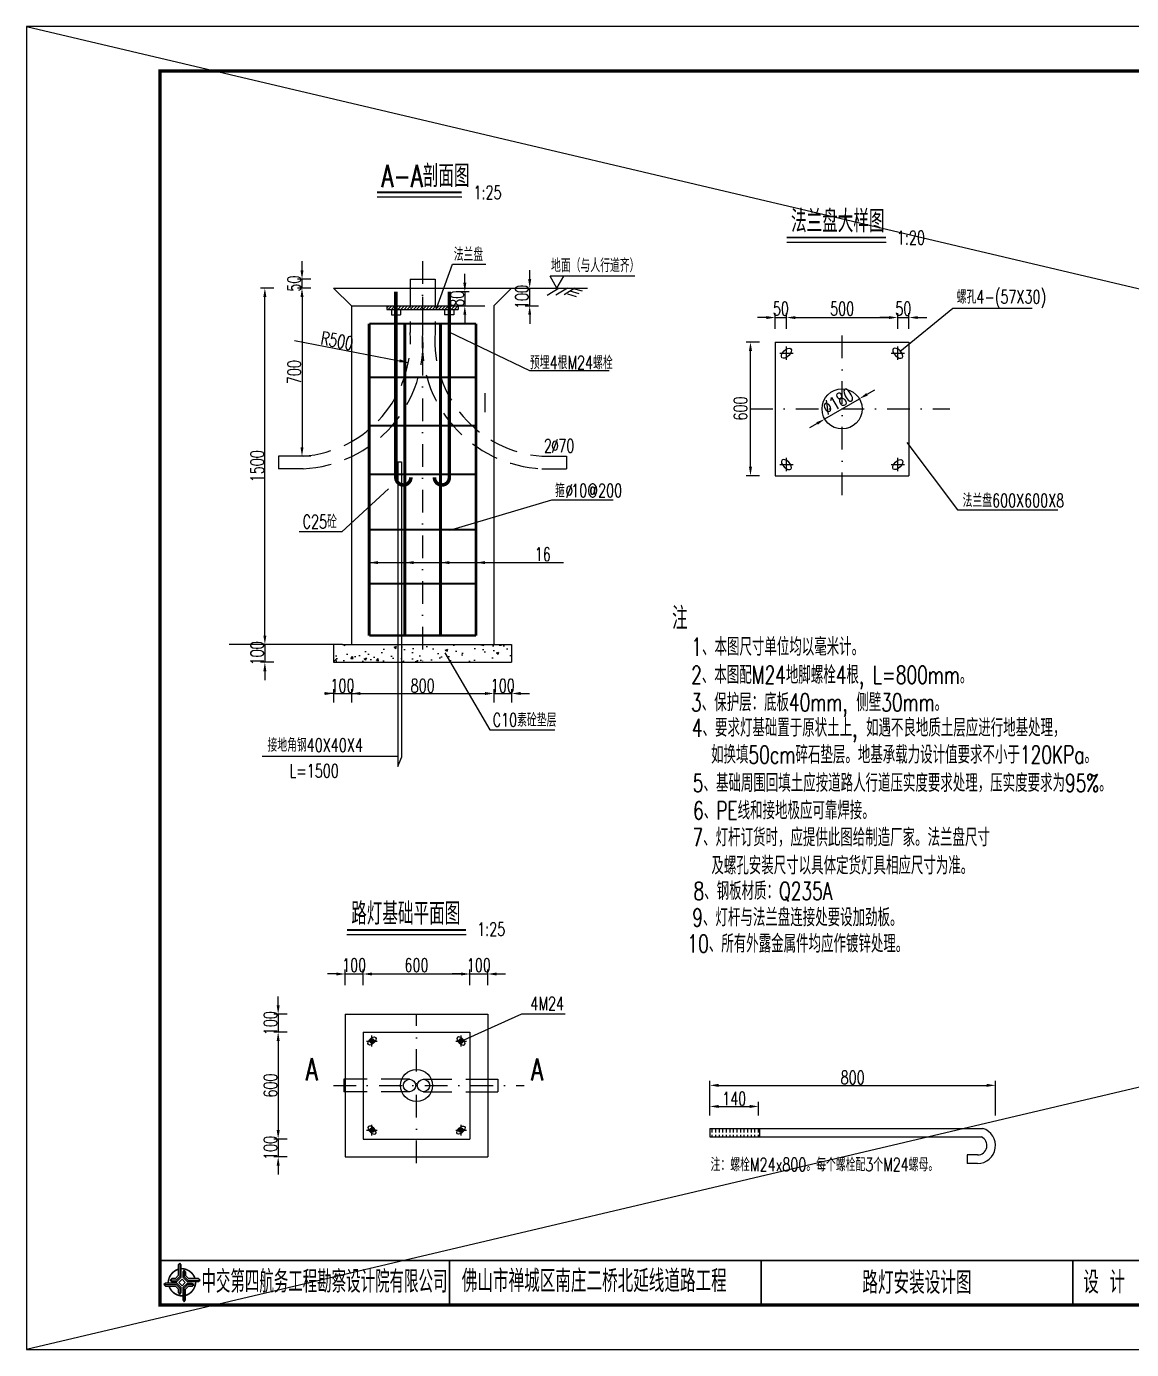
# Model space of a CAD drawing. Header units: millimetres. Extents: x 2 to 5882, y 1831 to 3462.
# Drawn here: x 2522.4 to 2770.6, y 1831 to 2128 of the extents above; entities that cross this region are included whole.
import ezdxf
from ezdxf.enums import TextEntityAlignment as Align

# ---------------------------------------------------------------- set-up
doc = ezdxf.new("R2010")
doc.units = ezdxf.units.MM
for name, pattern in [('CENTER', [50.8, 31.75, -6.35, 6.35, -6.35]), ('DASHDOT', [25.4, 12.7, -6.35, 0, -6.35]), ('DASHED', [19.05, 12.7, -6.35]), ('HIDDEN', [9.525, 6.35, -3.175])]:
    doc.linetypes.add(name, pattern=pattern)
for name, color, linetype in [('1', 4, 'Continuous'), ('2', 2, 'HIDDEN'), ('WZ1', 7, 'Continuous'), ('图框', 7, 'Continuous'), ('尺寸标注', 4, 'Continuous'), ('文字', 7, 'Continuous'), ('标注', 4, 'Continuous'), ('电', 4, 'Continuous')]:
    doc.layers.add(name, color=color, linetype=linetype)
doc.styles.get("Standard").update_dxf_attribs({"font": 'simplex1.shx', "width": 0.7, "bigfont": 'hztxt.shx'})
doc.dimstyles.new('比例1：200', dxfattribs={"dimtxt": 3, "dimasz": 2, "dimexe": 1, "dimexo": 1, "dimgap": 0.5, "dimtad": 1, "dimlfac": 20, "dimzin": 13, "dimdsep": 46, "dimtxsty": 'Standard', "dimcen": -0.09, "dimclrd": 256, "dimclre": 256, "dimclrt": 7, "dimaunit": 1, "dimadec": 0, "dimazin": 0, "dimtfac": 0.0005, "dimtix": 1, "dimtmove": 2, "dimatfit": 3, "dimfxl": 0, "dimtolj": 1, "dimtzin": 13, "dimarcsym": 0})

# ---------------------------------------------------------------- blocks, each defined once
blk = doc.blocks.new('series')
at = {"width": 0.75}
for tag, height, p in [('页码', 4, (-35, -19)), ('图名', 5, (-220, -282)), ('图号', 5, (-20, -282))]:
    blk.add_attdef(tag, text='', height=height, dxfattribs=at).set_placement(p, align=Align.MIDDLE_CENTER)
blk = doc.blocks.new('tb')
at = {"lineweight": -3}
h = blk.add_hatch(color=256, dxfattribs=at)
h.paths.add_polyline_path([(-1.23, -0.13), (-3.78, -0.14), (-4.14, -0.41), (-1.4, -0.44), (-0.56, -1.24), (-0.54, -2.62), (-0.27, -2.2), (-0.26, -1.06)])
h.paths.add_polyline_path([(0.13, -1.08), (0.14, -3.86), (0.41, -4.26), (0.44, -1.24), (1.25, -0.43), (2.66, -0.43), (2.26, -0.16), (1.07, -0.15)])
h.paths.add_polyline_path([(1.08, 0.3), (3.62, 0.3), (4.02, 0.56), (1.25, 0.57), (0.43, 1.39), (0.43, 2.8), (0.16, 2.41), (0.15, 1.24)])
h.paths.add_polyline_path([(-0.28, 1.21), (-0.28, 3.99), (-0.56, 4.39), (-0.57, 1.41), (-1.38, 0.6), (-2.74, 0.56), (-2.33, 0.3), (-1.2, 0.29)])
for p, q in [((-0.56, 4.39), (-0.57, 1.41)), ((-1.38, 0.6), (-2.74, 0.56)), ((-0.57, 1.41), (-1.38, 0.6)), ((0.43, 2.8), (0.43, 1.39)), ((0.43, 1.39), (1.25, 0.57)), ((1.25, 0.57), (4.02, 0.56)), ((-4.14, -0.41), (-1.4, -0.44)), ((-1.4, -0.44), (-0.56, -1.24)), ((-0.56, -1.24), (-0.54, -2.62)), ((0.41, -4.26), (0.44, -1.24)), ((0.44, -1.24), (1.25, -0.43)), ((1.25, -0.43), (2.66, -0.43))]:
    blk.add_line(p, q, dxfattribs=at)
at = {"lineweight": -3, "const_width": 0.35, "flags": 128}
for points in [[(-0.9, 3.02, 0.324167), (-3.16, -0.14)], [(2.88, 0.92, 0.324403), (-0.24, 3.15)], [(0.75, -2.86, 0.325418), (3.02, 0.26)], [(-2.98, -0.76, 0.322976), (0.14, -2.98)]]:
    blk.add_lwpolyline(points, format="xyb", dxfattribs=at)
at = {"lineweight": -3, "flags": 128}
for points in [[(-0.9, 3.99), (-0.9, 1.58), (-1.53, 0.91), (-2.34, 0.91), (-2.74, 0.56), (-2.33, 0.3), (-1.2, 0.29), (-0.28, 1.21), (-0.28, 3.99), (-0.56, 4.39)], [(-0.04, 0.77), (0.68, 0.04), (-0.04, -0.69), (-0.77, 0.05)], [(3.62, 0.92), (1.43, 0.92), (0.77, 1.54), (0.77, 2.38), (0.43, 2.8), (0.16, 2.41), (0.15, 1.24), (1.08, 0.3), (3.62, 0.3), (4.02, 0.56)], [(-3.73, -0.76), (-1.54, -0.76), (-0.89, -1.39), (-0.89, -2.21), (-0.54, -2.62), (-0.27, -2.2), (-0.26, -1.06), (-1.23, -0.13), (-3.78, -0.14), (-4.14, -0.41)], [(0.75, -3.85), (0.75, -1.43), (1.4, -0.78), (2.26, -0.78), (2.66, -0.43), (2.26, -0.16), (1.07, -0.15), (0.13, -1.08), (0.14, -3.86), (0.41, -4.26)]]:
    blk.add_lwpolyline(points, close=True, dxfattribs=at)
blk = doc.blocks.new('DIM')
at = {"layer": '尺寸标注', "ltscale": 0.01}
blk.add_solid([(-1, -0.17), (-1, 0.17), (0, 0)], dxfattribs=at)
blk = doc.blocks.new('*D204')
at = {"layer": 'DEFPOINTS', "color": 0}
for p in [(2709.45, 2044.38), (2701.67, 2039.84)]:
    blk.add_point(p, dxfattribs=at)
at = {"layer": '标注', "lineweight": -2}
for p, q in [((2711.17, 2045.39), (2712.9, 2046.39)), ((2701.67, 2039.84), (2709.45, 2044.38)), ((2699.94, 2038.84), (2698.22, 2037.83))]:
    blk.add_line(p, q, dxfattribs=at)
at = {"layer": '标注'}
for points in [[(2711.01, 2045.67), (2711.34, 2045.1), (2709.45, 2044.38)], [(2699.78, 2039.12), (2700.11, 2038.55), (2701.67, 2039.84)]]:
    blk.add_solid(points, dxfattribs=at)
at = {"layer": '标注', "color": 7, "insert": (2704.6, 2043.8), "char_height": 3, "attachment_point": 5, "rotation": 30.2522}
blk.add_mtext('\\A1;∅180', dxfattribs=at)

msp = doc.modelspace()

# ---------------------------------------------------------------- hatches: boundary and pattern name
h = msp.add_hatch()
h.set_pattern_fill('ANSI31', scale=1.6, angle=360, style=0)
h.set_pattern_definition([(45, (2968.70642, 1449.86777), (-0.141421356, 0.141421356), [])])
h.paths.add_polyline_path([(2599.9641, 1900.2123), (2599.9641, 1900.7123, 0.414213562), (2599.4641, 1900.2123)])
h.paths.add_polyline_path([(2600.4641, 1900.2123, 0.414213562), (2599.9641, 1900.7123), (2599.9641, 1900.2123)])
h.paths.add_polyline_path([(2600.4641, 1900.2123), (2599.9641, 1900.2123), (2599.9641, 1899.7123, 0.414213562)])
h.paths.add_polyline_path([(2599.9641, 1899.7123), (2599.9641, 1900.2123), (2599.4641, 1900.2123, 0.414213562)])
h = msp.add_hatch()
h.set_pattern_fill('ANSI31', scale=1.6, angle=360, style=0)
h.set_pattern_definition([(135, (2251.22178, 1449.86777), (0.141421356, 0.141421356), [])])
h.paths.add_polyline_path([(2619.9641, 1900.7123, -0.414213562), (2620.4641, 1900.2123), (2619.9641, 1900.2123)])
h.paths.add_polyline_path([(2619.9641, 1900.7123), (2619.9641, 1900.2123), (2619.4641, 1900.2123, -0.414213562)])
h.paths.add_polyline_path([(2619.4641, 1900.2123), (2619.9641, 1900.2123), (2619.9641, 1899.7123, -0.414213562)])
h.paths.add_polyline_path([(2619.9641, 1900.2123), (2620.4641, 1900.2123, -0.414213562), (2619.9641, 1899.7123)])
h = msp.add_hatch()
h.set_pattern_fill('ANSI31', scale=1.6, angle=360, style=0)
h.set_pattern_definition([(315, (2968.70642, 2330.55683), (-0.141421356, -0.141421356), [])])
h.paths.add_polyline_path([(2599.9641, 1879.7123, -0.414213562), (2599.4641, 1880.2123), (2599.9641, 1880.2123)])
h.paths.add_polyline_path([(2599.9641, 1879.7123), (2599.9641, 1880.2123), (2600.4641, 1880.2123, -0.414213562)])
h.paths.add_polyline_path([(2600.4641, 1880.2123), (2599.9641, 1880.2123), (2599.9641, 1880.7123, -0.414213562)])
h.paths.add_polyline_path([(2599.9641, 1880.2123), (2599.4641, 1880.2123, -0.414213562), (2599.9641, 1880.7123)])
h = msp.add_hatch()
h.set_pattern_fill('ANSI31', scale=1.6, angle=360, style=0)
h.set_pattern_definition([(225, (2251.22178, 2330.55683), (0.141421356, -0.141421356), [])])
h.paths.add_polyline_path([(2619.9641, 1879.7123, 0.414213562), (2620.4641, 1880.2123), (2619.9641, 1880.2123)])
h.paths.add_polyline_path([(2619.9641, 1879.7123), (2619.9641, 1880.2123), (2619.4641, 1880.2123, 0.414213562)])
h.paths.add_polyline_path([(2619.4641, 1880.2123), (2619.9641, 1880.2123), (2619.9641, 1880.7123, 0.414213562)])
h.paths.add_polyline_path([(2619.9641, 1880.2123), (2620.4641, 1880.2123, 0.414213562), (2619.9641, 1880.7123)])
h = msp.add_hatch()
h.set_pattern_fill('ACAD_ISO02W100', scale=0.16, angle=450, style=0)
h.set_pattern_definition([(90, (2931.5877, 1370.8594), (-0.8, 1e-15), [1.92, -0.48])])
h.paths.add_polyline_path([(2687.03156, 1878.68032), (2687.03156, 1880.60032), (2675.83156, 1880.60032), (2675.83156, 1878.68032)])
at = {"layer": '尺寸标注'}
h = msp.add_hatch(dxfattribs=at)
h.set_pattern_fill('ANSI31', scale=4, angle=360, style=0)
h.set_pattern_definition([(45, (2974.0829, 1447.05853), (-0.3535534, 0.3535534), [])])
h.paths.add_polyline_path([(2608.5406, 2064.43125), (2608.5406, 2065.23125), (2605.3406, 2065.23125), (2605.3406, 2064.43125)])
h.paths.add_polyline_path([(2611.3406, 2064.43125), (2611.3406, 2065.23125), (2608.5406, 2065.23125), (2608.5406, 2064.43125)])
h.paths.add_polyline_path([(2614.1406, 2064.43125), (2614.1406, 2065.23125), (2611.3406, 2065.23125), (2611.3406, 2064.43125)])
h.paths.add_polyline_path([(2617.3406, 2064.43125), (2617.3406, 2065.23125), (2614.1406, 2065.23125), (2614.1406, 2064.43125)])
h.paths.add_polyline_path([(2619.3406, 2064.43125), (2619.3406, 2065.23125), (2617.3406, 2065.23125), (2617.3406, 2064.43125)])
h.paths.add_polyline_path([(2603.3406, 2065.23125), (2603.3406, 2064.43125), (2605.3406, 2064.43125), (2605.3406, 2065.23125)])
h = msp.add_hatch(dxfattribs=at)
h.set_pattern_fill('AR-CONC', scale=0.8, angle=360, style=0)
h.set_pattern_definition([(50, (2974.083, 1431.9484), (5.73808, -0.502017), [0.6, -6.6]), (355, (2974.083, 1431.9484), (-1.11001, 6.017537), [0.48, -5.28]), (100.4514, (2974.561, 1431.9066), (4.628075, 5.515516), [0.50992, -5.609137]), (46.1842, (2974.083, 1433.5484), (8.53793, -1.32415), [0.9, -9.9]), (96.6356, (2974.794, 1433.438), (7.4773, 7.79294), [0.76488, -8.4137]), (351.1842, (2974.083, 1433.548), (7.4773, 7.79295), [0.72, -7.92]), (21, (2974.883, 1433.1484), (4.775256, -3.22095), [0.6, -6.6]), (326, (2974.883, 1433.1484), (1.946523, 5.8012), [0.48, -5.28]), (71.4514, (2975.281, 1432.88), (6.72178, 2.580244), [0.50992, -5.609137]), (37.5, (2974.083, 1431.9484), (0.097279, 2.663151), [0, -5.216, 0, -5.36, 0, -5.3]), (7.5, (2974.083, 1431.9484), (2.104556, 3.155294), [0, -3.056, 0, -5.096, 0, -2.02]), (327.5, (2972.299, 1431.9484), (4.2705795, -0.180439), [0, -2, 0, -6.24, 0, -8.28]), (317.5, (2971.499, 1431.9484), (4.66549, 0.80084), [0, -2.6, 0, -4.144, 0, -5.88])])
edge = h.paths.add_edge_path()
edge.add_line((2591.3406, 1989.23125), (2591.3406, 1985.23125))
edge.add_line((2591.3406, 1985.23125), (2631.3406, 1985.23125))
edge.add_line((2631.3406, 1989.23125), (2631.3406, 1985.23125))
edge.add_line((2593.3406, 1989.23125), (2631.3406, 1989.23125))

# ---------------------------------------------------------------- linework, layer by layer
for p, q in [((2601.11544, 2089.72617), (2620.11517, 2089.72617)), ((2693.12569, 2079.55762), (2715.41683, 2079.55762)), ((2594.34633, 1924.12167), (2621.09356, 1924.12167))]:
    msp.add_line(p, q)
at = {"color": 7}
for p, q in [((2643.03992, 2071.87778), (2639.98699, 2071.87778)), ((2641.51346, 2069.23386), (2639.98699, 2071.87778)), ((2641.51346, 2069.23386), (2643.03992, 2071.87778)), ((2658.99947, 2071.87778), (2643.03992, 2071.87778)), ((2629.3406, 2069.23125), (2648.40255, 2069.23125)), ((2593.3406, 1989.23125), (2567.91879, 1989.23125))]:
    msp.add_line(p, q, dxfattribs=at)
at = {"color": 7, "linetype": 'CENTER'}
for p, q in [((2693.05881, 2053.11137), (2693.05881, 2056.11137)), ((2718.05881, 2053.11137), (2718.05881, 2056.11137)), ((2691.55881, 2054.61137), (2694.55881, 2054.61137)), ((2716.55881, 2054.61137), (2719.55881, 2054.61137)), ((2691.55881, 2029.61137), (2694.55881, 2029.61137)), ((2693.05881, 2028.11137), (2693.05881, 2031.11137)), ((2716.55881, 2029.61137), (2719.55881, 2029.61137)), ((2718.05881, 2028.11137), (2718.05881, 2031.11137)), ((2599.9641, 1899.0123), (2599.9641, 1901.4123)), ((2619.9641, 1899.0123), (2619.9641, 1901.4123)), ((2598.7641, 1900.2123), (2601.1641, 1900.2123)), ((2618.7641, 1900.2123), (2621.1641, 1900.2123)), ((2598.7641, 1880.2123), (2601.1641, 1880.2123)), ((2599.9641, 1879.0123), (2599.9641, 1881.4123)), ((2618.7641, 1880.2123), (2621.1641, 1880.2123)), ((2619.9641, 1879.0123), (2619.9641, 1881.4123))]:
    msp.add_line(p, q, dxfattribs=at)
at = {"color": 7, "ltscale": 0.01}
msp.add_line((2625.3406, 2045.63125), (2625.3406, 2041.39608), dxfattribs=at)
msp.add_lwpolyline([(2942.36361, 1830.95317), (2942.36361, 2127.95317), (2522.36361, 2127.95317), (2522.36361, 1830.95317)], close=True)
for points, const_width in [([(2932.36361, 2117.95317), (2552.36361, 2117.95317), (2552.36361, 1840.95317), (2932.36361, 1840.95317), (2932.36361, 2117.95317)], 0.7), ([(2601.11369, 2090.72617), (2620.11517, 2090.72617)], 0.4), ([(2693.12394, 2080.55762), (2715.41683, 2080.55762)], 0.4), ([(2594.34459, 1925.12167), (2621.09356, 1925.12167)], 0.4), ([(2552.36361, 1850.95317), (2932.36361, 1850.95317)], 0.4)]:
    msp.add_lwpolyline(points, dxfattribs=dict(const_width=const_width))
at = {"layer": '1', "color": 7, "linetype": 'DASHED', "ltscale": 0.5}
for p, q in [((2608.5406, 2071.23125), (2608.5406, 2059.23125)), ((2614.1406, 2071.23125), (2614.1406, 2059.23125)), ((2608.3965, 1891.6123), (2597.9641, 1891.6123)), ((2611.53169, 1891.6123), (2621.9641, 1891.6123)), ((2608.3965, 1888.8123), (2597.9641, 1888.8123)), ((2611.53169, 1888.8123), (2621.9641, 1888.8123))]:
    msp.add_line(p, q, dxfattribs=at)
at = {"layer": '1', "color": 7}
for p, q in [((2608.5406, 2071.23125), (2614.1406, 2071.23125)), ((2591.3406, 2069.23125), (2629.3406, 2069.23125)), ((2595.3406, 2065.23125), (2591.3406, 2069.23125)), ((2611.3406, 2067.23125), (2611.3406, 2059.23125)), ((2627.3406, 2065.23125), (2631.3406, 2069.23125)), ((2595.3406, 2065.23125), (2595.3406, 1989.23125)), ((2595.3406, 2065.23125), (2625.3406, 2065.23125)), ((2603.3406, 2065.23125), (2603.3406, 2064.43125)), ((2603.3406, 2064.43125), (2619.3406, 2064.43125)), ((2604.31626, 2064.39953), (2604.31626, 2063.23125)), ((2606.40986, 2064.39953), (2606.40986, 2063.23125)), ((2616.27133, 2064.39953), (2616.27133, 2063.23125)), ((2618.36493, 2064.39953), (2618.36493, 2063.23125)), ((2619.3406, 2065.23125), (2619.3406, 2064.43125)), ((2627.3406, 2065.23125), (2627.3406, 1989.23125)), ((2604.31626, 2063.23125), (2606.40986, 2063.23125)), ((2618.36493, 2063.23125), (2616.27133, 2063.23125)), ((2690.55881, 2057.11137), (2690.55881, 2027.11137)), ((2690.55881, 2057.11137), (2720.55881, 2057.11137)), ((2720.55881, 2057.11137), (2720.55881, 2027.11137)), ((2578.99763, 2031.48067), (2578.99763, 2028.68067)), ((2584.5406, 2031.48067), (2578.99763, 2031.48067)), ((2638.1406, 2031.48067), (2643.68356, 2031.48067)), ((2643.68356, 2031.48067), (2643.68356, 2028.68067)), ((2584.5406, 2028.68067), (2578.99763, 2028.68067)), ((2605.80018, 2030.21354), (2605.80018, 1961.81421)), ((2605.80018, 2030.21354), (2606.58803, 2030.21354)), ((2606.58803, 2030.21354), (2606.58803, 1963.8412)), ((2638.1406, 2028.68067), (2643.68356, 2028.68067)), ((2690.55881, 2027.11137), (2720.55881, 2027.11137)), ((2593.3406, 1989.23125), (2631.3406, 1989.23125)), ((2591.3406, 1985.23125), (2631.3406, 1985.23125)), ((2605.80018, 1961.81421), (2606.58803, 1963.8412)), ((2593.9641, 1906.2123), (2593.9641, 1874.2123)), ((2593.9641, 1906.2123), (2625.9641, 1906.2123)), ((2625.9641, 1906.2123), (2625.9641, 1874.2123)), ((2597.9641, 1902.2123), (2597.9641, 1878.2123)), ((2597.9641, 1902.2123), (2621.9641, 1902.2123)), ((2621.9641, 1902.2123), (2621.9641, 1878.2123)), ((2593.67841, 1891.6123), (2593.67841, 1888.8123)), ((2628.24979, 1891.6123), (2628.24979, 1888.8123)), ((2675.83156, 1880.60032), (2737.19183, 1880.60032)), ((2675.83156, 1880.60032), (2675.83156, 1878.68032)), ((2687.03156, 1880.60032), (2687.03156, 1878.68032)), ((2597.9641, 1878.2123), (2621.9641, 1878.2123)), ((2675.83156, 1878.68032), (2736.84742, 1878.68032)), ((2675.83156, 1878.68032), (2736.84742, 1878.68032)), ((2593.9641, 1874.2123), (2625.9641, 1874.2123)), ((2735.97778, 1874.63355), (2733.65987, 1874.66296)), ((2733.65987, 1874.66296), (2733.65987, 1872.74296)), ((2735.97778, 1872.71355), (2733.65987, 1872.74296))]:
    msp.add_line(p, q, dxfattribs=at)
at = {"layer": '1', "color": 7, "linetype": 'ByBlock'}
for p, q in [((2591.3406, 1989.23125), (2591.3406, 1985.23125)), ((2631.3406, 1989.23125), (2631.3406, 1985.23125))]:
    msp.add_line(p, q, dxfattribs=at)
at = {"layer": '1', "color": 7, "linetype": 'Continuous', "ltscale": 0.5}
for p, q in [((2597.9641, 1891.6123), (2593.67841, 1891.6123)), ((2621.9641, 1891.6123), (2628.24979, 1891.6123)), ((2597.9641, 1888.8123), (2593.67841, 1888.8123)), ((2621.9641, 1888.8123), (2628.24979, 1888.8123))]:
    msp.add_line(p, q, dxfattribs=at)
at = {"layer": '1', "color": 1}
for points, const_width in [([(2605.3406, 2068.43125), (2605.3406, 2026.57732)], 0.8), ([(2617.3406, 2068.43125), (2617.3406, 2026.57732)], 0.8), ([(2599.3406, 2061.23125), (2599.3406, 1991.23125)], 0.64), ([(2599.3406, 2061.23125), (2623.3406, 2061.23125)], 0.48), ([(2607.3406, 2061.23125), (2607.3406, 1991.23125)], 0.64), ([(2615.3406, 2061.23125), (2615.3406, 1991.23125)], 0.64), ([(2623.3406, 2061.23125), (2623.3406, 1991.23125)], 0.64), ([(2599.3406, 2049.20967), (2623.3406, 2049.20967)], 0.48), ([(2599.3406, 2038.35911), (2623.3406, 2038.35911)], 0.48), ([(2599.3406, 2027.4072), (2623.3406, 2027.4072)], 0.48), ([(2599.3406, 2015.00641), (2623.3406, 2015.00641)], 0.48), ([(2599.3406, 2002.85502), (2623.3406, 2002.85502)], 0.48), ([(2599.3406, 1991.23125), (2623.3406, 1991.23125)], 0.48)]:
    msp.add_lwpolyline(points, dxfattribs=dict(at, const_width=const_width))
at = {"layer": '1', "color": 1, "const_width": 0.8}
for points in [[(2605.3406, 2026.83924, 1.039796914), (2608.69548, 2026.70828, 1.039796914)], [(2617.3406, 2026.83924, -1.039796914), (2613.98571, 2026.70828, -1.039796914)]]:
    msp.add_lwpolyline(points, format="xyb", dxfattribs=at)
at = {"layer": '1', "color": 7}
for centre, radius in [((2705.55881, 2042.11137), 4.5), ((2599.9641, 1900.2123), 0.5), ((2619.9641, 1900.2123), 0.5), ((2609.9641, 1890.2123), 3.6), ((2608.3965, 1890.2123), 1.4), ((2611.53169, 1890.2123), 1.4), ((2599.9641, 1880.2123), 0.5), ((2619.9641, 1880.2123), 0.5)]:
    msp.add_circle(centre, radius, dxfattribs=at)
at = {"layer": '1', "color": 7, "linetype": 'DASHED', "ltscale": 0.5}
for centre, radius, start, end in [((2583.21782, 2056.87127), 28.22162, 272.6864892, 4.7968569), ((2582.53725, 2057.46671), 26.06315, 274.408395, 3.8820483), ((2639.46337, 2056.87127), 28.22162, 175.2031431, 267.3135108), ((2640.14394, 2057.46671), 26.06315, 176.1179517, 265.591605)]:
    msp.add_arc(centre, radius, start, end, dxfattribs=at)
at = {"layer": '1', "color": 7}
for radius, end in [(4.03683, 72.4977823), (2.11683, 65.7434612)]:
    msp.add_arc((2735.97778, 1876.75037), radius, 270, end, dxfattribs=at)
for centre, major_axis in [((2693.05881, 2054.61137), (1.00763, 1.00763)), ((2718.05881, 2029.61137), (-1.00763, -1.00763)), ((2599.9641, 1900.2123), (0.8061, 0.8061)), ((2619.9641, 1880.2123), (-0.8061, -0.8061))]:
    msp.add_ellipse(centre, major_axis=major_axis, ratio=0.526315789, dxfattribs=at)
at = {"layer": '1', "color": 7, "extrusion": (0, 0, -1)}
for centre, major_axis in [((2718.05881, 2054.61137), (-1.00763, 1.00763)), ((2693.05881, 2029.61137), (1.00763, -1.00763)), ((2619.9641, 1900.2123), (-0.8061, 0.8061)), ((2599.9641, 1880.2123), (0.8061, -0.8061))]:
    msp.add_ellipse(centre, major_axis=major_axis, ratio=0.526315789, dxfattribs=at)
at = {"layer": '2', "linetype": 'DASHDOT', "ltscale": 0.4}
for p, q in [((2611.3406, 2075.23125), (2611.3406, 1985.46248)), ((2705.58274, 2022.72667), (2705.58274, 2060.19686)), ((2684.91974, 2042.12241), (2729.74342, 2042.12241)), ((2609.9641, 1872.81656), (2609.9641, 1906.28676)), ((2591.3011, 1890.2123), (2634.12477, 1890.2123))]:
    msp.add_line(p, q, dxfattribs=at)
at = {"layer": 'DEFPOINTS', "color": 7, "linetype": 'ByBlock'}
for p in [(2608.29459, 2053.4859), (2597.3406, 1985.93757), (2625.3406, 1985.93757), (2675.83156, 1880.60032)]:
    msp.add_point(p, dxfattribs=at)
at = {"layer": '图框', "const_width": 0.4}
for points in [[(2617.36361, 1850.95317), (2617.36361, 1840.95317)], [(2687.36361, 1840.95317), (2687.36361, 1850.95317)], [(2757.36361, 1840.95317), (2757.36361, 1850.95317)]]:
    msp.add_lwpolyline(points, dxfattribs=at)
at = {"layer": '尺寸标注'}
for p, q in [((2584.25393, 2073.23125), (2584.25393, 2075.23125)), ((2614.44837, 2064.61081), (2618.05134, 2074.56848)), ((2618.05134, 2074.56848), (2625.51354, 2074.56848)), ((2635.38768, 2071.23125), (2635.38768, 2073.23125)), ((2586.25393, 2071.23125), (2583.25393, 2071.23125)), ((2584.25393, 2069.23125), (2584.25393, 2071.23125)), ((2620.81815, 2070.43125), (2620.81815, 2072.43125)), ((2577.91077, 2069.23125), (2574.91077, 2069.23125)), ((2575.91077, 1991.23125), (2575.91077, 2067.23125)), ((2586.25393, 2069.23125), (2583.25393, 2069.23125)), ((2586.25393, 2069.23125), (2583.25393, 2069.23125)), ((2584.25393, 2067.23125), (2584.25393, 2033.48067)), ((2584.25393, 2067.23125), (2584.25393, 2065.23125)), ((2619.3406, 2068.43125), (2621.81815, 2068.43125)), ((2620.81815, 2068.43125), (2620.81815, 2065.23125)), ((2634.62403, 2069.23125), (2636.38768, 2069.23125)), ((2635.38768, 2065.23125), (2635.38768, 2069.23125)), ((2634.38768, 2065.23125), (2637.38768, 2065.23125)), ((2718.55578, 2054.99038), (2730.44702, 2064.74199)), ((2730.44702, 2064.74199), (2748.2758, 2064.74199)), ((2620.81815, 2063.23125), (2620.81815, 2061.23125)), ((2635.38768, 2063.23125), (2635.38768, 2061.23125)), ((2617.23376, 2059.38134), (2635.32824, 2050.73355)), ((2582.53725, 2057.46671), (2608.12877, 2052.53094)), ((2686.97524, 2057.11137), (2683.97524, 2057.11137)), ((2684.97524, 2028.11137), (2684.97524, 2056.11137)), ((2635.32824, 2050.73355), (2653.25587, 2050.73355)), ((2720.09848, 2034.53689), (2731.43715, 2019.44699)), ((2586.25393, 2031.48067), (2583.25393, 2031.48067)), ((2686.97524, 2027.11137), (2683.97524, 2027.11137)), ((2603.66505, 2024.19517), (2593.21612, 2014.52999)), ((2617.46137, 2014.9145), (2640.39804, 2021.70802)), ((2640.39804, 2021.70802), (2654.12742, 2021.70802)), ((2731.43715, 2019.44699), (2753.98321, 2019.44699)), ((2593.21612, 2014.52999), (2583.63733, 2014.52999)), ((2599.3406, 2007.60084), (2642.96416, 2007.60084)), ((2575.91077, 1991.23125), (2575.91077, 1993.23125)), ((2575.91077, 1989.23125), (2575.91077, 1985.23125)), ((2616.30682, 1987.37324), (2626.47204, 1970.08559)), ((2577.91077, 1985.23125), (2574.91077, 1985.23125)), ((2575.91077, 1983.23125), (2575.91077, 1981.23125)), ((2591.3406, 1978.21875), (2589.3406, 1978.21875)), ((2591.3406, 1979.21875), (2591.3406, 1976.21875)), ((2591.3406, 1978.21875), (2595.3406, 1978.21875)), ((2595.3406, 1979.21875), (2595.3406, 1976.21875)), ((2595.3406, 1978.21875), (2625.3406, 1978.21875)), ((2627.3406, 1979.21875), (2627.3406, 1976.21875)), ((2627.3406, 1979.21875), (2627.3406, 1976.21875)), ((2627.3406, 1978.21875), (2631.3406, 1978.21875)), ((2631.3406, 1979.21875), (2631.3406, 1976.21875)), ((2633.3406, 1978.21875), (2635.3406, 1978.21875)), ((2626.47204, 1970.08559), (2641.01654, 1970.08559)), ((2605.89908, 1964.04465), (2575.28575, 1964.04465)), ((2578.9008, 1908.2123), (2578.9008, 1910.2123)), ((2580.9008, 1906.2123), (2577.9008, 1906.2123)), ((2578.9008, 1906.2123), (2578.9008, 1902.2123)), ((2580.9008, 1902.2123), (2577.9008, 1902.2123)), ((2580.9008, 1902.2123), (2577.9008, 1902.2123)), ((2578.9008, 1900.2123), (2578.9008, 1880.2123)), ((2675.83156, 1883.52163), (2675.83156, 1891.25583)), ((2677.83156, 1890.25583), (2738.01461, 1890.25583)), ((2740.01461, 1883.52163), (2740.01461, 1891.25583)), ((2675.83156, 1883.52163), (2675.83156, 1886.52163)), ((2686.7877, 1883.52163), (2686.7877, 1886.52163)), ((2677.83156, 1885.52163), (2684.7877, 1885.52163)), ((2580.9008, 1878.2123), (2577.9008, 1878.2123)), ((2580.9008, 1878.2123), (2577.9008, 1878.2123)), ((2578.9008, 1878.2123), (2578.9008, 1874.2123)), ((2580.9008, 1874.2123), (2577.9008, 1874.2123)), ((2578.9008, 1872.2123), (2578.9008, 1870.2123))]:
    msp.add_line(p, q, dxfattribs=at)
at = {"layer": '尺寸标注', "color": 7}
for p, q in [((2642.03889, 2069.23125), (2639.31599, 2067.55894)), ((2643.84471, 2069.23125), (2641.27327, 2067.65196)), ((2645.56066, 2069.23329), (2643.13736, 2067.74498)), ((2643.88299, 2067.93102), (2645.84028, 2067.3729)), ((2644.44221, 2068.58216), (2646.3995, 2068.02404)), ((2645.18785, 2069.14027), (2647.14513, 2068.58216))]:
    msp.add_line(p, q, dxfattribs=at)
at = {"layer": '尺寸标注', "color": 7, "lineweight": 0, "ltscale": 0.01}
for p, q in [((2619.86249, 2065.23125), (2621.81815, 2065.23125)), ((2577.91077, 1989.23125), (2574.91077, 1989.23125)), ((2577.91077, 1989.23125), (2574.91077, 1989.23125))]:
    msp.add_line(p, q, dxfattribs=at)
at = {"layer": '文字'}
for points in [[(2584.09833, 1894.65969, 0, 0.7, 0), (2584.09833, 1892.65969, 0, 0, 0), (2584.09833, 1890.15969, 0, 0, 0), (2588.89516, 1890.15969, 0, 0, 0)], [(2640.29655, 1894.65969, 0, 0.7, 0), (2640.29655, 1892.65969, 0, 0, 0), (2640.29655, 1890.15969, 0, 0, 0), (2635.49973, 1890.15969, 0, 0, 0)]]:
    msp.add_lwpolyline(points, format="xyseb", dxfattribs=at)
at = {"layer": '标注'}
for p, q in [((2522.36361, 2127.95317), (3782.36361, 1830.95317)), ((3782.36361, 2127.95317), (2522.36361, 1830.95317)), ((2688.55881, 2062.60768), (2686.55881, 2062.60768)), ((2690.55881, 2060.10768), (2690.55881, 2063.60768)), ((2690.55881, 2062.60768), (2693.05881, 2062.60768)), ((2693.05881, 2060.10768), (2693.05881, 2063.60768)), ((2693.05881, 2060.10768), (2693.05881, 2063.60768)), ((2695.05881, 2062.60768), (2716.05881, 2062.60768)), ((2695.05881, 2062.60768), (2697.05881, 2062.60768)), ((2716.05881, 2062.60768), (2714.05881, 2062.60768)), ((2718.05881, 2060.10768), (2718.05881, 2063.60768)), ((2718.05881, 2060.10768), (2718.05881, 2063.60768)), ((2718.05881, 2062.60768), (2720.55881, 2062.60768)), ((2720.55881, 2060.10768), (2720.55881, 2063.60768)), ((2722.55881, 2062.60768), (2724.55881, 2062.60768)), ((2593.9641, 1912.75326), (2593.9641, 1916.25326)), ((2597.9641, 1912.75326), (2597.9641, 1916.25326)), ((2597.9641, 1912.75326), (2597.9641, 1916.25326)), ((2621.9641, 1912.75326), (2621.9641, 1916.25326)), ((2621.9641, 1912.75326), (2621.9641, 1916.25326)), ((2625.9641, 1912.75326), (2625.9641, 1916.25326)), ((2591.9641, 1915.25326), (2589.9641, 1915.25326)), ((2593.9641, 1915.25326), (2597.9641, 1915.25326)), ((2599.9641, 1915.25326), (2619.9641, 1915.25326)), ((2599.9641, 1915.25326), (2601.9641, 1915.25326)), ((2619.9641, 1915.25326), (2617.9641, 1915.25326)), ((2621.9641, 1915.25326), (2625.9641, 1915.25326)), ((2627.9641, 1915.25326), (2629.9641, 1915.25326)), ((2619.9641, 1900.2123), (2633.59722, 1906.33668)), ((2633.59722, 1906.33668), (2643.35946, 1906.33668))]:
    msp.add_line(p, q, dxfattribs=at)
for points in [[(2688.55881, 2062.94101), (2688.55881, 2062.27435), (2690.55881, 2062.60768)], [(2695.05881, 2062.94101), (2695.05881, 2062.27435), (2693.05881, 2062.60768)], [(2695.05881, 2062.94101), (2695.05881, 2062.27435), (2693.05881, 2062.60768)], [(2716.05881, 2062.94101), (2716.05881, 2062.27435), (2718.05881, 2062.60768)], [(2716.05881, 2062.94101), (2716.05881, 2062.27435), (2718.05881, 2062.60768)], [(2722.55881, 2062.94101), (2722.55881, 2062.27435), (2720.55881, 2062.60768)], [(2591.9641, 1915.5866), (2591.9641, 1914.91993), (2593.9641, 1915.25326)], [(2599.9641, 1915.5866), (2599.9641, 1914.91993), (2597.9641, 1915.25326)], [(2599.9641, 1915.5866), (2599.9641, 1914.91993), (2597.9641, 1915.25326)], [(2619.9641, 1915.5866), (2619.9641, 1914.91993), (2621.9641, 1915.25326)], [(2619.9641, 1915.5866), (2619.9641, 1914.91993), (2621.9641, 1915.25326)], [(2627.9641, 1915.5866), (2627.9641, 1914.91993), (2625.9641, 1915.25326)]]:
    msp.add_solid(points, dxfattribs=at)

# ---------------------------------------------------------------- block references
ref = msp.add_blockref('series', (2942.36361, 2127.95317))
ref.add_attrib('页码', '第  1  页    共  4  页', dxfattribs={"height": 4, "width": 0.7}).set_placement((2907.36361, 2108.95317), align=Align.MIDDLE_CENTER)
ref.add_attrib('图名', '路灯安装设计图', dxfattribs={"height": 5, "width": 0.7}).set_placement((2722.36361, 1845.95317), align=Align.MIDDLE_CENTER)
ref.add_attrib('图号', 'S7-7', dxfattribs={"height": 5, "width": 0.7}).set_placement((2922.36361, 1845.95317), align=Align.MIDDLE_CENTER)
at = {"lineweight": -3}
msp.add_blockref('tb', (2557.35934, 1845.95851), dxfattribs=at)
at = {"layer": '尺寸标注', "yscale": 2, "zscale": 2}
for p, xscale, rotation in [((2584.25393, 2071.23125), 2, 270), ((2620.81815, 2068.43125), 2, 270), ((2635.38768, 2069.23125), 2, 270), ((2575.91077, 2069.23125), 2, 90), ((2584.25393, 2069.23125), 2, 90), ((2584.25393, 2069.23125), 2, 90), ((2620.81815, 2065.23125), 2, 90), ((2635.38768, 2065.23125), 2, 90), ((2684.97524, 2057.11137), -2, 270), ((2684.97524, 2027.11137), 2, 270), ((2575.91077, 1989.23125), 2, 270), ((2575.91077, 1989.23125), 2, 270), ((2575.91077, 1985.23125), 2, 90), ((2595.3406, 1978.21875), 2, 180), ((2595.3406, 1978.21875), 2, 180), ((2631.3406, 1978.21875), 2, 180), ((2578.9008, 1906.2123), 2, 270), ((2578.9008, 1902.2123), 2, 90), ((2578.9008, 1902.2123), 2, 90), ((2675.83156, 1890.25583), 2, 180), ((2675.83156, 1885.52163), 2, 180), ((2578.9008, 1878.2123), 2, 270), ((2578.9008, 1878.2123), 2, 270), ((2578.9008, 1874.2123), 2, 90)]:
    msp.add_blockref('DIM', p, dxfattribs=dict(at, xscale=xscale, rotation=rotation))
at = {"layer": '尺寸标注', "color": 7, "lineweight": 0, "ltscale": 0.01, "yscale": 2, "zscale": 2}
for p, xscale, rotation in [((2608.12877, 2052.53094), 1.999999999999809, 349.0835521338688), ((2584.25393, 2031.48067), 2, 270), ((2599.3406, 2007.60084), 2, 180), ((2607.3406, 2007.60084), 2, 180), ((2615.3406, 2007.60084), 2, 180), ((2623.3406, 2007.60084), 2, 180)]:
    msp.add_blockref('DIM', p, dxfattribs=dict(at, xscale=xscale, rotation=rotation))
at = {"layer": '尺寸标注', "xscale": 2, "yscale": 2, "zscale": 2}
for p in [(2591.3406, 1978.21875), (2627.3406, 1978.21875), (2627.3406, 1978.21875), (2740.01461, 1890.25583), (2686.7877, 1885.52163)]:
    msp.add_blockref('DIM', p, dxfattribs=at)

# ---------------------------------------------------------------- texts
at = {"layer": 'WZ1', "color": 7, "width": 0.7}
for s, p in [('法兰盘', (2618.3294, 2075.29275)), ('地面（与人行道齐）', (2640.19097, 2072.79744)), ('螺孔4-(57X30)', (2731.30565, 2065.75103)), ('预埋4根M24螺栓', (2635.44805, 2050.99742)), ('2 70', (2638.5774, 2032.3192)), ('%%C', (2640.17757, 2032.33176)), ('箍 10@200', (2641.07427, 2022.28139)), ('%%C', (2643.37952, 2022.23057)), ('法兰盘600X600X8', (2732.62111, 2020.03501)), ('C25砼', (2584.39069, 2015.29326)), ('C10素砼垫层', (2627.08054, 1970.78093)), ('接地角钢40X40X4', (2576.49462, 1965.13886)), ('L=1500', (2581.44561, 1959.33861)), ('1:25', (2623.59358, 1923.83009)), ('4M24', (2635.54795, 1907.09815)), ('注：螺栓M24x800。每个螺栓配3个M24螺母。', (2676.02286, 1870.96604))]:
    msp.add_text(s, height=3, dxfattribs=at).set_placement(p)
at = {"layer": '图框'}
for s, width, p in [('中交第四航务工程勘察设计院有限公司', 0.65, (2589.29445, 1846.20161)), ('佛山市禅城区南庄二桥北延线道路工程', 0.7, (2649.89249, 1846.3398)), ('设 计', 0.7, (2764.40828, 1846.04775))]:
    msp.add_text(s, height=5, dxfattribs=dict(at, width=width)).set_placement(p, align=Align.MIDDLE_CENTER)
at = {"layer": '尺寸标注', "color": 0, "width": 0.7}
msp.add_text('                     16', height=3, dxfattribs=at).set_placement((2603.65126, 2007.96511))
at = {"layer": '尺寸标注', "char_height": 3, "attachment_point": 5, "rotation": 90}
for s, insert in [('\\A1;50', (2582.50393, 2070.23125)), ('\\A1;80', (2619.06815, 2066.83125)), ('\\A1;100', (2633.63768, 2067.23125)), ('\\A1;700', (2582.50393, 2050.35596)), ('1500', (2574.16077, 2029.23125)), ('\\A1;100', (2574.16077, 1987.23125)), ('\\A1;100', (2577.1508, 1904.2123)), ('600', (2577.1508, 1890.2123)), ('\\A1;100', (2577.1508, 1876.2123))]:
    msp.add_mtext(s, dxfattribs=dict(at, insert=insert))
at = {"layer": '尺寸标注', "insert": (2592.12975, 2057.39888), "char_height": 3, "width": 3, "attachment_point": 5, "rotation": 349.0835521}
msp.add_mtext('\\A1;R500', dxfattribs=at)
at = {"layer": '尺寸标注', "char_height": 3, "attachment_point": 5}
for s, insert in [('\\A1;100', (2593.3406, 1979.96875)), ('800', (2611.3406, 1979.96875)), ('\\A1;100', (2629.3406, 1979.96875)), ('\\A1;800', (2707.92308, 1892.00583)), ('\\A1;140', (2681.30963, 1887.27163))]:
    msp.add_mtext(s, dxfattribs=dict(at, insert=insert))
at = {"layer": '文字', "width": 0.7}
for s, height, p in [('A-A剖面图', 5, (2602.07508, 2091.90123)), ('法兰盘大样图', 5, (2694.08533, 2081.73268)), ('注', 5, (2667.36302, 1992.60938)), ('1、本图尺寸单位均以毫米计。', 4, (2671.70554, 1986.69867)), ('2、本图配M24地脚螺栓4根, L=800mm。', 4, (2671.65334, 1980.39452)), ('3、保护层：底板40mm, 侧壁30mm。', 4, (2671.62919, 1974.23032)), ('4、要求灯基础置于原状土上, 如遇不良地质土层应进行地基处理，', 4, (2671.80939, 1968.52483)), ('如换填50cm碎石垫层。地基承载力设计值要求不小于120KPa。', 4, (2676.12356, 1962.47773)), ('5、基础周围回填土应按道路人行道压实度要求处理，压实度要求为95%%%。', 4, (2672.01909, 1956.12589)), ('6、PE线和接地极应可靠焊接。', 4, (2672.08962, 1949.96211)), ('7、灯杆订货时，应提供此图给制造厂家。法兰盘尺寸', 4, (2671.95229, 1943.91116)), ('及螺孔安装尺寸以具体定货灯具相应尺寸为准。', 4, (2676.20675, 1937.59421)), ('8、钢板材质：Q235A', 4, (2672.18219, 1931.88267)), ('路灯基础平面图', 5, (2595.30598, 1926.29673)), ('9、灯杆与法兰盘连接处要设加劲板。', 4, (2671.91458, 1925.94382)), ('10、所有外露金属件均应作镀锌处理。', 4, (2670.81976, 1920.06366))]:
    msp.add_text(s, height=height, dxfattribs=at).set_placement(p)
for p in [(2586.47824, 1893.82428), (2637.07051, 1893.81462)]:
    msp.add_text('A', height=5, dxfattribs=at).set_placement(p, align=Align.MIDDLE_CENTER)
at = {"layer": '标注', "char_height": 3, "attachment_point": 5}
for s, insert in [('\\A1;50', (2691.80881, 2064.60768)), ('\\A1;500', (2705.55881, 2064.60768)), ('\\A1;50', (2719.30881, 2064.60768)), ('100', (2595.9641, 1917.25326)), ('600', (2609.9641, 1917.25326)), ('100', (2623.9641, 1917.25326))]:
    msp.add_mtext(s, dxfattribs=dict(at, insert=insert))
at = {"layer": '标注', "insert": (2682.71859, 2042.19087), "char_height": 3, "attachment_point": 5, "rotation": 90}
msp.add_mtext('600', dxfattribs=at)
at = {"layer": '电', "color": 7, "width": 0.7}
for s, p in [('1:25', (2622.76882, 2089.21117)), ('1:20', (2717.86042, 2079.04262))]:
    msp.add_text(s, height=3, dxfattribs=at).set_placement(p)

# ---------------------------------------------------------------- dimensions: what is measured, and where the dimension line sits
at = {"layer": '标注'}
dim = msp.add_diameter_dim_2p(p1=(2701.67164, 2039.84424), p2=(2709.44598, 2044.3785), dimstyle='比例1：200', dxfattribs=at)
dim.commit()
dim.dimension.update_dxf_attribs({"geometry": '*D204', "text_midpoint": (2704.60402, 2043.80117), "dimtype": 163})

doc.saveas('drawing.dxf')
